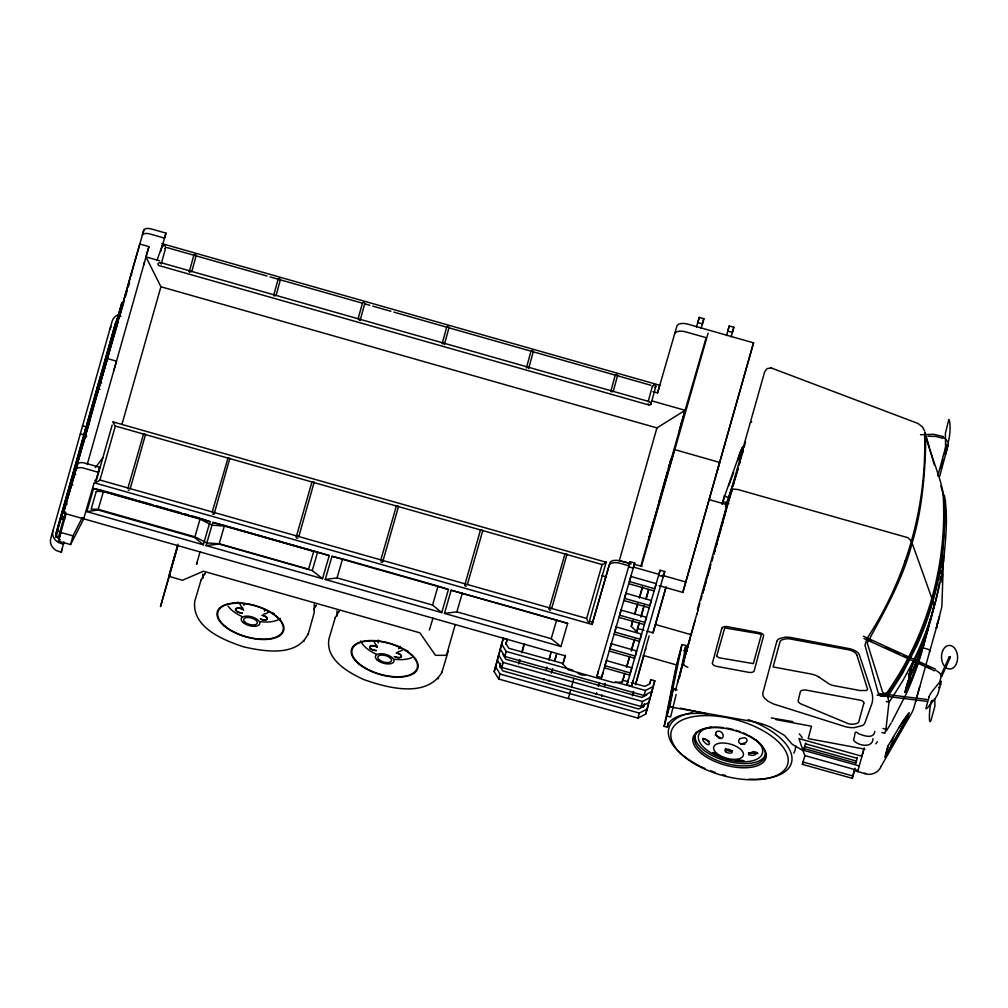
<?xml version="1.0" encoding="UTF-8"?>
<svg xmlns="http://www.w3.org/2000/svg" width="1008" height="1008" viewBox="0 0 1008 1008"><rect width="100%" height="100%" fill="white"/><g stroke="black" fill="none" stroke-linecap="round" stroke-linejoin="round"><path stroke-width="1.5" d="M336.962 610.835L336.974 616.203M943.526 556.353L941.875 606.589L936.445 628.06A37.359 32.899 15.2 0 0 937.427 622.654M942.959 563.371L943.223 557.134M942.48 574.295L942.077 579.587M196.85 563.9L197.051 562.388M942.367 576.74L941.938 582.019M924.626 435.62C926.68 506.986 906.23 578.705 867.082 638.392M924.664 434.952L925.067 432.306L925.835 435.053M943.11 557.033L943.009 558.117M670.295 701.228L681.95 644.603L685.931 645.46L679.531 677.628M881.924 732.463L884.848 733.307L885.931 729.313L888.993 702.261L887.683 696.641L902.462 673.596L916.877 645.46A407.068 358.445 15.2 0 0 931.619 605.833L934.529 595.526A407.068 358.445 15.2 0 0 942.568 554.022L944.899 522.535L944.269 495.205C948.314 516.172 945.706 537.982 943.803 559.1A411.403 362.263 15.2 0 1 935.676 601.045L931.253 616.909A411.403 362.263 15.2 0 1 916.36 656.977L911.66 667.346L908.825 677.767L913.046 669.199A411.403 362.263 15.2 0 0 927.94 629.143M652.352 386.606L654.104 384.716M159.466 262.508L157.765 263.995L158.621 265.469L649.366 405.115L650.878 404.321L655.868 386.203L654.998 384.716M193.801 255.515L194.683 254.444L196.006 254.999M191.898 271.202L196.157 255.578M278.082 279.493L278.964 278.422L280.4 279.266M360.083 320.569L364.682 303.836L364.14 302.539L362.716 302.69M446.657 327.461L447.527 326.39L448.963 327.235M530.939 351.452L526.378 367.895M615.22 375.43L616.102 374.359L617.236 374.686M613.318 391.129L617.576 375.493M162.679 246.305L164.266 245.07M161.23 263.983L165.703 247.703L165.035 245.549M650.878 404.321L650.21 402.154M945.038 503.761L945.592 500.762M680.463 708.158L708.12 714.105A43.243 20.462 11.3 0 0 667.926 724.903L667.334 727.07L664.146 726.377L675.247 670.585L680.816 650.059M676.129 694.487L670.66 716.902L666.666 716.045L677.968 659.282L681.95 644.603M670.005 704.34L670.9 699.817M667.334 727.07L668.241 722.547M666.666 716.045L673.105 689.018L676.179 689.56M943.261 561.368L943.463 560.549L943.11 561.746M543.879 678.737L543.589 679.846L543.816 679.14M549.448 680.299L549.171 681.408L549.385 680.702M596.408 693.454L596.119 694.562L596.648 692.786M601.978 695.016L601.7 696.125L601.915 695.432M670.912 459.421L670.988 458.993M939.607 616.253L914.092 707.011A37.359 32.899 15.2 0 1 911.597 713.11L881.168 766.231M97.751 386.127L56.083 533.345M57.267 531.052L60.908 532.06L59.321 537.957L55.679 536.936L57.267 531.052L60.871 518.351L64.499 519.372M64.877 504.189L55.679 536.936M117.281 319.599A8.165 7.182 15.2 0 0 116.096 321.325L96.932 389.05L100.019 389.428M58.288 537.667L63.479 519.082M116.701 321.325L121.892 302.74L112.694 335.488M84.118 518.125L70.598 544.559L58.426 541.145L66.226 513.211M118.339 314.735A11.907 10.483 15.2 0 0 112.127 321.287L50.74 538.511A11.907 10.483 15.2 0 0 56.372 550.582L61.223 552.195L63.92 542.367M70.598 544.559L72.954 535.878L82.202 517.784M494.185 671.618L497.158 660.895L494.185 671.618L498.695 679.052L637.963 718.087L645.712 714.092L648.686 703.357L647.325 708.372M497.322 660.038L498.683 655.024L503.194 662.458L642.461 701.492L650.21 697.498L648.85 702.5L641.101 706.507L501.833 667.472L497.322 660.038L500.296 649.303L498.947 654.318M631.247 682.58L644.855 686.398L649.706 683.89L650.903 679.682L654.809 680.778L651.823 691.501L644.087 695.507L504.819 656.473L500.308 649.026L501.656 644.024L506.167 651.458L572.783 670.131M501.921 643.306L503.282 638.303L507.188 639.4L505.827 644.402M499.716 666.994L500.384 664.486M498.695 679.052L500.056 674.05L495.545 666.616M501.833 667.472L503.194 662.458M504.819 656.473L506.167 651.458M518.616 664.007L519.838 659.509M546.223 670.131L547.029 667.082M551.389 673.193L552.611 668.644M568.336 698.569L570.717 689.926M571.473 686.99L573.854 678.334M598.349 686.347L599.155 683.311M604.334 686.41L605.14 683.374M668.997 466.49L670.622 460.492M632.356 695.885L633.566 691.387M637.963 718.087L639.324 713.084L647.073 709.078L645.712 714.092M641.101 706.507L642.461 701.492M644.087 695.507L645.435 690.493L653.184 686.498L654.809 680.778M643.419 707.276L644.099 704.768M649.883 683.437L650.903 679.682M650.462 696.78L651.823 691.778L648.85 702.5M651.823 691.501L653.184 686.498M722.03 503.307L739.771 453.487A19.114 0.718 -70.8 0 1 742.707 446.998L741.976 449.681M722.081 504.391L724.475 497.133M684.344 651.332L685.931 645.46M664.146 726.377L669.703 705.852M675.41 690.644L683.462 660.92L683.638 664.033A5.254 4.624 15.2 0 0 685.755 666.464L687.922 667.283M725.483 506.117L736.558 473.873M737.957 460.19L739.771 453.487A27.67 1.588 -68.7 0 1 743.249 447.262M711.887 561.317L713.11 556.807M713.929 553.808L715.151 549.297M715.957 546.286L731.014 490.682L733.27 489.145L737.617 489.46L907.855 537.667L911.421 541.12L933.496 602.822M744.043 447.439L745.555 441.882M712.417 663.05L721.867 628.148M804.119 748.579L804.686 746.575L856.409 761.078L855.842 763.069L804.119 748.579L805.657 742.997M802.406 764.366L803.036 762.01L852.881 775.984L852.251 778.327L802.406 764.366L804.989 755.131M863.843 703.206L858.778 721.879A9.047 4.271 9.2 0 1 856.586 723.555L853.763 724.147A8.442 3.982 9.2 0 1 848.182 723.643L801.889 704.315A6.955 3.289 9.2 0 1 798.223 700.535L800.415 691.375A6.124 2.885 9.2 0 1 807.257 690.291L860.769 700.295A4.801 2.268 9.2 0 1 863.806 703.193M855.842 763.069L857.38 757.487M857.745 771.574L863.113 751.88M863.226 751.577L864.032 748.629M937.818 475.965L946.436 444.175M940.804 468.569L943.261 459.484M944.899 453.424L946.134 448.875M948.049 442.638C950.191 436.615 950.935 422.352 948.83 419.492L945.378 433.301L945.63 450.059M945.34 454.658L948.415 443.318M939.67 476.33L948.301 444.478M888.237 745.92L885.604 755.635L907.578 717.255L908.498 713.878L899.048 727.637M908.674 676.04L911.182 666.842M922.874 648.031L926.881 633.503A411.403 362.263 15.2 0 0 930.434 618.647M928.708 626.485L929.414 623.927M929.401 652.277L929.767 650.916A2.356 1.121 15.8 0 0 927.788 649.19L921.879 647.539M939.569 682.441L941.107 676.746A8.732 4.108 23.1 0 0 940.968 675.121M949.297 656.8L950.355 657.317L949.297 656.8L941.321 674.453M645.422 649.946L645.775 648.635M936.81 626.585L936.432 627.984M521.816 652.214L523.908 644.666M549.02 659.837L549.385 658.476M554.589 661.399L554.967 660.038M635.544 684.092L649.139 635.897M189.239 271.946L193.838 255.213M273.911 294.538L278.132 279.203M276.179 295.193L280.274 280.123M358.193 318.528L362.414 303.194M442.096 343.904L446.695 327.172M444.364 344.547L448.963 327.814M528.646 368.537L533.245 351.805M611.037 390.487L615.258 375.14M549.045 659.686L549.788 657.027M554.614 661.248L555.773 657.077M648.333 400.995L652.403 386.215M83.677 518.818L94.135 482.744L592.049 624.431L609.84 562.955A10.269 4.864 15.8 0 1 621.079 561.091L629.836 563.258M549.499 658.022L550.204 655.528M555.08 659.585L556.214 655.502M550.015 656.183L550.645 653.94M925.394 638.707L923.958 643.86A411.403 362.263 15.2 0 1 909.052 683.928L904.831 692.446L907.666 682.063L912.366 671.693A411.403 362.263 15.2 0 0 927.272 631.638L929.389 623.99M922.509 649.328L921.438 653.184A411.403 362.263 15.2 0 1 918.691 661.941M550.557 654.205L551.137 652.151M556.139 655.767L556.718 653.713M643.797 655.843L635.62 684.76M893.63 736.571L890.53 747.722L891.626 743.954M115.693 322.409L56.309 532.539A8.165 7.182 15.2 0 0 60.379 539.797M113.879 331.065L108.688 349.65L117.886 316.903M59.686 522.774L68.884 490.027L63.693 508.612M624.897 673.155L622.327 682L613.532 682.63L568.134 669.715L562.892 663.97L565.236 655.855L63.428 513.059L131.116 273.899M68.67 494.802L139.822 244.012L148.932 246.607L87.217 464.512M77.515 464.348L76.091 469.35A6.854 3.251 15.8 0 1 83.588 468.103L98.28 472.286L99.691 467.284L85 463.1A6.854 3.251 15.8 0 0 77.515 464.348L63.428 513.059M143.791 230.189L142.367 235.192A6.854 3.251 15.8 0 1 149.864 233.944L164.556 238.127L165.967 233.125L151.276 228.942A6.854 3.251 15.8 0 0 143.791 230.189L130.952 274.579L131.783 274.819M63.895 517.621L65.495 511.976M58.426 541.145L59.27 538.184M63.983 542.09L63.391 544.207L58.54 542.581A11.907 10.483 15.2 0 1 52.907 530.51M61.223 552.195L62.118 549.032M121.955 424.393L160.915 286.763L145.958 256.889L159.579 260.77M177.899 544.181L169.319 574.384L170.491 576.765L182.486 580.268L203.402 571.221L419.908 632.835L435.418 655.313L445.171 655.326A1.84 1.399 -34.6 0 0 446.783 654.142L455.188 624.746M178 545.441L160.474 606.614L177.773 545.567M196.484 564.392L200.05 551.83M432.974 618.118L429.37 630.076M448.22 651.155L441.882 672.437M500.308 649.026L503.282 638.303M507.188 639.4L505.991 643.608L508.826 648.27L563.233 663.516M500.674 663.39L499.88 666.2L502.702 670.862L638.732 708.989L643.595 706.482L644.389 703.672M518.944 663.289L519.788 660.316M521.879 652.882L524.412 643.973M562.892 663.97L565.349 655.263M619.252 561.002L656.926 427.909L685.1 410.319L651.773 400.844M596.925 676.255L630.088 561.695L634.712 563.006L601.549 677.565L596.925 676.255L598.374 671.139M630.088 561.695L628.652 566.811L633.276 568.121L634.712 563.006M699.237 317.419L697.788 322.535L702.412 323.845L703.849 318.742L699.237 317.419L696.478 327.033M601.549 677.565L602.998 672.449M658.904 501.656L659.408 499.867M660.253 496.906L667.397 471.643M668.241 468.682L669.501 464.222M669.917 462.735L670.736 459.862M640.811 566.282L685.1 410.319M641.718 565.337L708.095 333.157M639.425 622.793L636.854 631.877L631.235 626.396L632.52 621.848M634.662 614.275L637.661 603.691M639.374 597.631L642.373 587.034M622.327 682L624.469 674.44M626.611 666.868L629.609 656.271M631.323 650.21L634.322 639.626M636.464 632.054L639.034 622.969M640.748 616.921L643.318 607.837M645.889 598.752L648.459 589.667M641.138 616.732L644.566 604.624M646.279 598.576L648.85 589.491M626.926 684.785L660.101 570.238L664.726 571.549L631.55 686.108L626.926 684.785L628.375 679.682M660.101 570.238L658.652 575.341L663.277 576.664L664.726 571.549M729.238 325.962L727.789 331.078L732.413 332.388L733.862 327.272L729.238 325.962L726.491 335.576M631.55 686.108L632.999 680.992M632.671 695.167L633.515 692.194M646.96 631.147L653.02 632.873L665.822 587.614M653.02 632.873L666.187 586.795M659.093 585.673L682.832 592.427L753.543 342.846L688.136 324.236A10.269 4.864 15.8 0 0 676.897 326.101L657.544 392.969L653.02 391.671M682.832 592.427L753.543 342.846M697.41 609.449L764.631 371.927L767.012 368.651L771.095 367.882M679.783 674.239L696.868 613.897M697.725 610.873L699.854 603.326M700.711 600.314L701.984 595.791M702.841 592.767L707.969 574.661M708.826 571.649L710.955 564.102M713.941 553.543L719.069 535.437M719.926 532.413L725.054 514.307M725.899 511.295L730.17 496.201M731.027 493.189L732.312 488.666M734.013 482.63L736.155 475.083M737.012 472.059L738.284 467.536M739.141 464.524L741.283 456.977M742.127 453.953L743.413 449.429M677.527 682.567L695.041 620.701M696.742 614.666L698.027 610.142M702.727 593.548L704.012 589.012M704.857 586.001L706.142 581.477M707.855 575.442L709.985 567.895M713.828 554.312L715.113 549.788M715.97 546.777L717.242 542.241M718.956 536.206L721.085 528.671M721.942 525.647L723.227 521.123M724.928 515.088L726.214 510.565M730.057 496.982L732.186 489.434M733.043 486.423L734.328 481.887M736.042 475.852L738.171 468.317M739.028 465.293L740.3 460.769M741.157 457.745L743.299 450.211M682.29 666.54L687.821 646.997M688.666 643.999L689.951 639.488M852.881 775.984L855.023 768.184M852.251 778.327L854.293 771.107M864.209 747.986L861.903 756.227L798.928 738.574L804.787 755.572L858.035 770.49M932.728 611.705L934.177 606.551A411.403 362.263 15.2 0 0 938.65 587.198M928.746 626.422L930.863 618.786A411.403 362.263 15.2 0 0 934.416 603.918M922.9 647.98L923.996 644.112M919.661 686.675L915.629 701.455L916.058 699.955M932.564 700.585C929.905 697.007 927.788 728.923 931.09 720.065L934.958 705.965L934.744 699.048M157.009 260.316L162.855 243.873M97.259 481.811L95.861 482.177L112.165 425.048M98.318 481.257L99.943 480.01L115.378 425.956L114.395 424.935M127.953 488.023L143.59 433.818M130.221 488.666L145.555 434.372M212.234 512.001L228.073 457.783M214.087 514.156L229.837 458.363M296.1 537.491L311.963 481.9L313.967 482.227M298.796 536.634L314.131 482.341M380.81 559.969L396.446 505.764M382.649 562.124L398.513 506.533L396.635 505.751M464.663 585.459L480.526 529.868L481.459 529.792M467.359 584.602L482.794 530.523L480.526 529.868M548.944 609.449L565.009 553.732M551.641 608.593L566.975 554.299M587.992 621.47L588.987 622.503L606.123 562.225L113.123 421.924L114.03 423.007M657.544 392.969L659.736 385.27L161.822 243.583M680.702 425.477L682.051 420.79M115.807 328.268L122.497 305.084M97.234 393.586L107.39 358.583L116.512 361.179L113.602 371.183M83.374 442.84L90.065 419.668M143.653 265.016L144.459 262.231M145.555 258.25L148.932 246.607M160.65 251.572L165.967 233.125M86.864 511.636L93.58 488.489L103.61 490.77L98.041 509.985L86.864 511.636L203.326 544.786L210.042 521.627L201.676 518.755M99.691 467.284L95.155 483.034L95.798 480.715L94.765 480.425M203.326 544.786L194.708 537.491L200.277 518.276L191.507 515.781M206.073 545.567L212.776 522.409L224.469 525.533L329.238 555.547L322.535 578.705L206.073 545.567L219.089 544.055L312.266 570.578L322.535 578.705M219.089 544.055L224.469 525.533M312.266 570.578L317.633 552.056M441.731 612.625L432.571 605.052L438.064 586.076L448.447 589.478L441.731 612.625L325.269 579.487L331.985 556.328L341.057 558.533M325.269 579.487L337.063 577.886L342.569 558.898L373.666 567.743M526.693 611.415L567.655 623.398L560.939 646.544L444.478 613.406L451.181 590.247L525.231 610.999M444.478 613.406L456.889 611.856L462.319 593.095M560.939 646.544L551.225 638.694L556.655 619.945M592.049 624.431L609.197 565.261A10.269 4.864 15.8 0 1 620.437 563.396L629.357 565.942M701.102 328.343L703.849 318.742M679.216 430.592L706.154 337.68L685.931 331.934A10.269 4.864 15.8 0 0 674.692 333.799M649.051 537.365L674.503 449.568L719.687 462.433L716.675 472.84M631.235 626.396L632.974 620.399M634.712 614.401L637.749 603.918M639.488 597.933L642.524 587.437M626.598 667.258L629.597 656.939M631.298 651.042L634.725 639.248M731.115 336.886L733.862 327.272M98.608 388.886L118.251 321.338M119.12 318.339L124.362 300.334M125.231 297.322L127.424 289.825M128.293 286.826L129.604 282.316M911.723 664.94L912.076 663.768M909.733 672.727L912.366 663.881M909.43 676.935L905.096 692.521L905.789 690.266M906.116 689.157L910.501 674.415M908.964 675.31L908.674 676.267M905.033 561.355L905.285 560.637M854.809 769.268L854.33 770.616L867.649 774.346A14.125 12.436 15.2 0 0 881.105 766.206M874.843 731.354C873.722 739.67 863.15 735.462 858.425 733.66C853.726 729.275 855.603 734.845 853.511 740.111C857.14 745.479 872.563 748.894 872.991 738.713M201.083 579.991L194.758 601.285C191.696 627.581 223.549 640.143 243.558 646.821C263.995 651.496 297.713 657.329 308.473 633.15L314.219 612.587L314.194 604.208M335.273 617.614L328.948 638.896C325.345 659.635 348.113 672.311 363.737 679.543C387.16 687.834 426.976 698.733 442.323 671.681M866.578 639.538L864.99 645.322L878.485 693.869L881.345 696.314L885.78 696.062M728.759 485.591L733.572 472.613M738.914 458.186L742.657 448.094M728.784 498.784L731.506 491.45M113.526 330.41L113.929 329.326A8.165 7.182 15.2 0 1 115.114 327.6M738.864 458.615L740.515 454.356M908.838 680.866L909.871 678.46M655.868 386.203L654.62 387.526M165.703 247.703L164.959 248.522M941.774 676.33L950.355 657.317M913.954 659.736L917.847 651.458A411.403 362.263 15.2 0 0 932.74 611.402L934.189 606.249L933.055 600.68L934.214 606.199M909.027 659.282L896.364 681.534L886.977 695.029M913.298 661.122L903.281 679.883L892.067 697.851L888.993 702.261L886.284 701.467M909.619 658.161C932.236 614.502 944.282 565.349 944.282 516.172C947.255 488.023 932.274 462.672 925.785 436.199C925.407 470.333 922.534 508.851 912.101 543.035C903.269 578.794 884.419 611.365 867.233 643.066L882.567 691.942L884.041 693.58L886.423 692.924A6.502 2.558 -66.5 0 0 887.922 691.299C927.398 634.75 947.155 564.77 943.223 495.923A6.502 0.743 82.3 0 0 942.946 493.227L940.855 486.058M891.967 721.665L906.532 693.252A411.403 362.263 15.2 0 0 918.212 663.39M204.473 574.308L205.43 573.035M315.907 605.808L316.348 605.052L313.614 609.651M303.874 641.239L304.315 640.508M307.692 634.826L308.133 634.07M338.663 611.919L339.091 611.188L334.832 618.358M438.064 678.85L438.505 678.119M200.642 580.747L204.901 573.577M886.498 730.762L891.185 722.963M95.861 482.177L96.554 481.534M602.179 564.304L586.656 618.509L587.387 620.437M606.161 562.3L604.523 563.548M751.086 422.415L751.691 421.558M875.813 743.841L877.376 741.686M95.332 467.573L102.917 457.708M189.353 271.681L191.394 271.732M273.647 295.672L275.675 295.722M610.772 391.608L612.814 391.658M145.669 434.587L143.388 433.931M229.887 458.64L227.682 457.922M314.168 482.618L311.976 482M398.513 506.533L396.245 505.89M567.088 554.501L564.833 553.959M946.373 449.077L947.444 449.392L946.877 448.988M84.596 438.518L86.701 436.3M803.678 749.889L802.859 750.532L792.187 744.269L784.577 735.487L770.792 727.259A45.436 21.496 11.3 0 0 753.505 721.703L669.766 706.86A27.67 1.323 -80 0 0 670.61 702.702M531.292 350.658L532.703 350.519L533.295 351.515M526.68 367.391L528.343 367.429M646.733 694.89L641.869 697.397L505.84 659.27L503.017 654.608M604.775 562.653L606.123 562.225M603.464 564.115L602.116 564.543L115.303 426.019M358.357 319.246L360.083 319.977M442.638 343.237L443.822 343.262M648.673 401.663L649.442 401.675L160.36 262.496L161.28 263.579M939.973 683.84L940.918 684.331L939.973 684.256M920.518 434.7L933.66 434.322L943.274 436.552M927.952 436.174L936.092 436.477L942.392 438.215M926.856 699.476L878.888 693.491M926.806 701.366L877.099 695.155M98.595 382.901L101.682 382.952M72.639 474.617L75.726 474.667M69.741 484.848L72.828 484.898M881.798 694.84L884.848 695.243M129.15 490.291L128.281 490.077M213.431 514.269L212.562 514.055M297.725 538.259L296.579 537.932M382.007 562.237L380.873 561.922M466.288 586.228L465.154 585.9M550.57 610.218L549.7 610.004M771.271 717.935L792.83 721.64M775.984 719.611L811.516 726.239L808.164 738.599L864.927 749.183M683.89 650.714L686.965 651.37M677.086 689.875L673.105 689.018A27.67 1.323 -80 0 1 671.026 700.51M669.211 706.671L673.193 707.528M938.927 687.141L939.62 687.632L938.927 687.708M634.208 564.341L642.096 566.32M770.944 367.844L917.935 423.448L922.459 426.926L924.676 430.933M118.301 315.441L120.91 316.172M82.517 425.905L86.108 426.913L83.954 434.902L80.35 433.894M61.274 516.89L64.915 517.91M622.175 680.047L628.223 681.736M615.157 682.013L645.435 690.493M60.782 532.463L72.954 535.878M805.417 743.803L857.14 758.293M802.91 750.128L859.282 765.929M500.056 674.05L639.324 713.084M167.252 247.653L266.981 276.028M270.005 276.898L362.174 303.118M365.198 303.988L369.734 305.273M372.758 306.13L390.89 311.296M393.914 312.152L446.796 327.209M449.82 328.066L529.918 350.86M532.93 351.716L650.803 385.258M160.915 286.763L656.926 427.909M621.079 561.091L631.184 563.963M633.818 567.202L659.093 574.396M662.067 575.24L685.843 582.007M602.015 575.707L606.551 576.992M628.753 583.72L654.142 590.94M623.876 600.541L649.253 607.774M618.988 617.375L644.377 624.595M586.454 618.383L99.943 480.01M589.667 621.256L592.691 622.125M614.111 634.196L639.5 641.428M105.109 491.198L136.597 500.157M138.096 500.585L153.077 504.844M156.076 505.701L168.071 509.116M169.571 509.544L181.276 512.87M184.199 513.702L188.584 514.949M375.152 568.172L436.628 585.661M93.58 488.489L210.042 521.627M212.776 522.409L329.238 555.547M331.985 556.328L448.447 589.478M451.181 590.247L567.655 623.398M609.235 651.029L634.624 658.249M337.063 577.886L432.571 605.052M456.889 611.856L551.225 638.694M98.041 509.985L194.708 537.491M604.359 667.85L629.748 675.083M708.75 499.489L726.781 504.655M655.502 624.506L691.564 634.838M637.875 628.538L643.936 630.277M643.205 655.414L676.494 664.94M908.183 673.886L910.514 674.566M883.008 728.456L885.931 729.313M724.021 495.974L727.864 497.309M722.875 501.455L728.809 503.521M863.365 636.224L935.449 669.148M868.631 639.652L871.454 640.937M885.591 647.401L899.716 653.852M903.949 655.792L906.784 657.077M916.675 661.601L923.744 664.826M927.977 666.767L930.8 668.052M863.995 638.555L934.643 670.837M819.063 677.174L828.5 683.525A9.211 4.347 9.2 0 0 834.208 685.717L860.265 690.568L866.527 690.455A4.901 2.318 9.2 0 0 867.434 688.817L856.901 655.112M940.968 676.229L941.774 676.179M648.598 404.649L648.043 403.83M444.062 343.451L444.402 344.257M113.791 423.902L113.047 421.974M588.735 621.583L588.987 622.503M929.88 449.089L930.623 451.647M926.239 436.477L929.515 447.817M934.315 464.953L931.001 452.92M202.759 574.094L202.784 578.592M411.919 657.607A29.799 14.125 15.8 0 1 394.267 659.27M376.551 654.305A29.799 14.125 15.8 0 1 360.688 640.924M402.709 649.643A15.359 7.27 15.8 0 1 398.021 651.722M377.118 645.863A15.359 7.27 15.8 0 1 374.144 641.642M407.9 651.382A4.725 2.243 15.8 0 1 406.854 650.866M406.01 650.261A4.725 2.243 15.8 0 1 405.405 649.606M396.358 652.831A4.725 2.243 15.8 0 1 401.398 656.8A4.725 2.243 15.8 0 1 394.191 656.485M376.488 650.588A4.725 2.243 15.8 0 1 370.44 648.623A4.725 2.243 15.8 0 1 371.234 645.7A4.725 2.243 15.8 0 1 377.42 647.161M400.037 646.216A11.453 5.431 15.8 0 1 398.551 648.698M378.176 642.953A11.453 5.431 15.8 0 1 378.176 640.055M408.038 651.244A4.347 2.054 15.8 0 1 407.081 650.765M396.409 653.033A4.347 2.054 15.8 0 1 401.159 656.422A4.347 2.054 15.8 0 1 395.363 656.863M376.312 650.387A4.347 2.054 15.8 0 1 370.742 648.572A4.347 2.054 15.8 0 1 371.473 645.889A4.347 2.054 15.8 0 1 377.168 647.237M280.438 618.433A29.799 14.125 15.8 0 1 260.077 621.659M242.361 616.694A29.799 14.125 15.8 0 1 228.035 606.06M268.519 612.032A15.359 7.27 15.8 0 1 263.831 614.111M242.928 608.252A15.359 7.27 15.8 0 1 239.954 604.031M238.253 602.192A4.725 2.243 15.8 0 1 236.804 602.834M273.71 613.771A4.725 2.243 15.8 0 1 271.82 612.65M262.168 615.22A4.725 2.243 15.8 0 1 267.334 618.912A4.725 2.243 15.8 0 1 261.034 619.403M242.311 612.977A4.725 2.243 15.8 0 1 236.25 610.999A4.725 2.243 15.8 0 1 237.044 608.089A4.725 2.243 15.8 0 1 243.23 609.55M265.469 609.979A11.453 5.431 15.8 0 1 264.361 611.087M243.986 605.342A11.453 5.431 15.8 0 1 243.608 603.805M237.359 602.406A4.347 2.054 15.8 0 1 236.59 602.633M273.848 613.633A4.347 2.054 15.8 0 1 272.11 612.599M262.219 615.422A4.347 2.054 15.8 0 1 266.855 619.063A4.347 2.054 15.8 0 1 260.228 618.773M242.122 612.776A4.347 2.054 15.8 0 1 236.351 610.76A4.347 2.054 15.8 0 1 237.875 608.189A4.347 2.054 15.8 0 1 243.646 610.205M757.978 753.518A63.718 30.202 15.8 0 1 748.352 752.724M709.342 741.409A63.718 30.202 15.8 0 1 703.861 738.637M795.652 745.857A63.718 30.202 15.8 0 1 793.775 753.152M744.912 744.206A31.198 14.78 15.8 0 1 740.54 743.828M720.128 737.654A31.198 14.78 15.8 0 1 715.214 734.819M748.805 735.55A36.527 17.312 15.8 0 1 753.518 764.921A36.527 17.312 15.8 0 1 697.99 747.495A36.527 17.312 15.8 0 1 723.593 727.637M726.642 728.091A36.527 17.312 15.8 0 1 732.866 729.427M735.903 730.283A36.527 17.312 15.8 0 1 740.401 731.795M743.337 732.955A36.527 17.312 15.8 0 1 747.495 734.87M765.841 753.329A36.527 17.312 15.8 0 1 724.462 760.473A36.527 17.312 15.8 0 1 696.238 732.249M756.265 740.061A33.163 15.712 15.8 0 1 749.813 761.33A33.163 15.712 15.8 0 1 704.743 748.364A33.163 15.712 15.8 0 1 711.22 727.096M732.551 750.544A3.78 1.789 15.8 0 1 728.482 750.859A3.78 1.789 15.8 0 1 725.445 748.39M748.188 719.599A63.718 30.202 15.8 0 1 792.011 758.558A63.718 30.202 15.8 0 1 749.108 779.159M725.672 775.53A63.718 30.202 15.8 0 1 722.61 774.711M715.113 772.393A63.718 30.202 15.8 0 1 710.64 770.78M704.844 768.398A63.718 30.202 15.8 0 1 700.711 766.471M699.388 765.815A63.718 30.202 15.8 0 1 692.572 712.656M799.281 733.887A51.786 24.406 8.2 0 1 802.255 737.793M721.904 628.16A5.141 2.432 9.2 0 1 727.486 626.674L759.289 632.621A5.141 2.432 9.2 0 1 763.573 635.922L754.16 670.837A5.141 2.432 9.2 0 1 748.541 672.311L716.738 666.364A5.141 2.432 9.2 0 1 712.454 663.062M819.063 677.174A13.621 6.426 9.2 0 0 810.634 673.936L773.111 666.943L780.129 641.39A10.584 5.002 9.2 0 1 781.855 639.866L785.95 638.795A9.891 4.675 9.2 0 1 789.768 638.883L848.131 649.719A10.332 4.876 9.2 0 1 856.838 655.099M865.721 773.464A14.125 12.436 15.2 0 1 864.234 773.451M942.316 564.606A411.403 362.263 15.2 0 1 941.913 567.63M941.497 570.654A411.403 362.263 15.2 0 1 941.044 573.678M940.565 576.689A411.403 362.263 15.2 0 1 940.048 579.701M939.519 582.7A411.403 362.263 15.2 0 1 938.952 585.698M933.421 607.912A411.403 362.263 15.2 0 1 930.195 621.281M935.978 670.459A8.732 4.108 23.1 0 1 936.886 670.963M937.717 671.517A8.732 4.108 23.1 0 1 940.288 673.911M942.833 437.384A22.592 10.03 -8 0 1 944.471 438.291M945.781 439.324A22.592 10.03 -8 0 1 947.331 441.693M585.446 674.944A8.518 7.825 16.3 0 1 577.244 672.638M109.96 329.288A11.907 10.483 15.2 0 1 111.245 326.542M715.869 732.501L715.831 734.605L719.095 738.347L721.627 738.461L723.076 737.05L723.152 734.794L721.816 732.551L719.573 731.191L717.293 731.228L715.869 732.501M716.675 656.208L719.145 657.783L753.329 663.617L761.292 634.826L758.923 633.717L724.727 627.883L716.675 656.208M776.815 641.416L762.955 692.597A21.37 10.08 9.2 0 0 764.568 698.179L768.272 701.366L773.577 704L845.548 726.743A15.397 7.27 9.2 0 0 854.267 727.675L862.772 725.407A16.657 7.862 9.2 0 0 864.965 722.61L871.492 704.794A84.067 39.677 9.2 0 0 871.882 692.71L859.257 654.545A13.356 6.3 9.2 0 0 856.8 651.785A12.789 6.035 9.2 0 0 849.845 648.749L791.469 637.61A12.928 6.098 9.2 0 0 784.753 637.245L779.398 638.631A13.898 6.565 9.2 0 0 776.815 641.416M748.843 753.556L748.541 754.677L752.409 755.42L755.105 754.765L757.247 752.56L753.467 751.514L748.843 753.556M887.809 746.298L884.822 757.323L908.019 716.814L909.166 712.568L902.5 721.627L887.809 746.298M929.099 696.717L926.024 708.057A5.317 0.92 -55.7 0 0 928.393 706.797L934.416 699.401A5.317 0.92 -55.7 0 0 938.095 693.277L941.17 681.937A5.317 0.92 -55.7 0 0 938.813 683.197L932.778 690.581A5.317 0.92 -55.7 0 0 929.099 696.717M703.017 738.473L702.689 739.683C703.471 741.812 708.586 747.054 709.67 743.702L706.709 739.733L703.017 738.473M606.438 660.58L604.989 665.683L630.378 672.916L631.814 667.8L606.438 660.58M611.314 643.747L609.865 648.862L635.254 656.082L636.703 650.979L611.314 643.747M616.19 626.926L614.741 632.029L640.13 639.261L641.579 634.145L616.19 626.926M621.067 610.092L619.618 615.208L645.007 622.427L646.456 617.312L621.067 610.092M625.943 593.271L624.494 598.374L649.883 605.606L651.332 600.491L625.943 593.271M630.819 576.437L629.383 581.553L654.759 588.773L656.208 583.657L630.819 576.437M96.277 491.375L91.136 509.116L98.23 509.33L194.897 536.836L206.829 542.934L219.19 543.753L308.574 569.18L313.715 551.439L224.33 526.012L211.97 525.193L200.038 519.095L103.383 491.589L96.277 491.375M739.708 738.688L738.599 740.691L739.028 742.606L741.056 743.942L746.008 742.631L747.092 740.691L746.537 738.788L744.572 737.667L739.708 738.688M743.803 760.712L735.487 760.07L743.803 760.712M713.11 752.522L715.378 754.576L720.027 756.202L713.11 752.522M66.931 503.962L66.1 503.735L66.931 503.962M358.18 663.403A34.474 16.33 15.8 0 0 415.624 671.895A34.474 16.33 15.8 0 0 380.205 641.189A34.474 16.33 15.8 0 0 358.18 663.403M359.05 663.642A33.844 16.04 15.8 0 0 415.283 671.416A33.844 16.04 15.8 0 0 379.676 641.428A33.844 16.04 15.8 0 0 359.05 663.642M379.222 659.774A7.081 3.364 15.8 0 0 391.028 661.513A7.081 3.364 15.8 0 0 383.758 655.2A7.081 3.364 15.8 0 0 379.222 659.774M377.282 660.101A9.614 4.561 15.8 0 0 393.309 662.483A9.614 4.561 15.8 0 0 383.431 653.915A9.614 4.561 15.8 0 0 377.282 660.101M223.99 625.792A34.474 16.33 15.8 0 0 281.434 634.284A34.474 16.33 15.8 0 0 246.015 603.578A34.474 16.33 15.8 0 0 223.99 625.792M224.86 626.031A33.844 16.04 15.8 0 0 281.093 633.805A33.844 16.04 15.8 0 0 245.486 603.817A33.844 16.04 15.8 0 0 224.86 626.031M245.032 622.163A7.081 3.364 15.8 0 0 256.838 623.902A7.081 3.364 15.8 0 0 249.568 617.589A7.081 3.364 15.8 0 0 245.032 622.163M243.092 622.49A9.614 4.561 15.8 0 0 259.119 624.859A9.614 4.561 15.8 0 0 249.241 616.304A9.614 4.561 15.8 0 0 243.092 622.49M717.116 753.568A15.397 7.295 15.8 0 0 742.594 756.769A15.397 7.295 15.8 0 0 725.899 743.211A15.397 7.295 15.8 0 0 717.116 753.568M725.735 751.766A3.78 1.789 15.8 0 0 731.984 752.548A3.78 1.789 15.8 0 0 727.889 749.234A3.78 1.789 15.8 0 0 725.735 751.766M684.671 757.071A60.467 28.652 15.8 0 0 784.741 769.621A60.467 28.652 15.8 0 0 719.158 716.411A60.467 28.652 15.8 0 0 684.671 757.071M701.467 753.556A37.813 17.917 15.8 0 0 764.064 761.405A37.813 17.917 15.8 0 0 723.051 728.129A37.813 17.917 15.8 0 0 701.467 753.556M942.543 651.155A11.806 8.039 88.1 0 0 949.624 669.035A11.806 8.039 88.1 0 0 956.491 651.496A11.806 8.039 88.1 0 0 942.543 651.155"/></g></svg>
